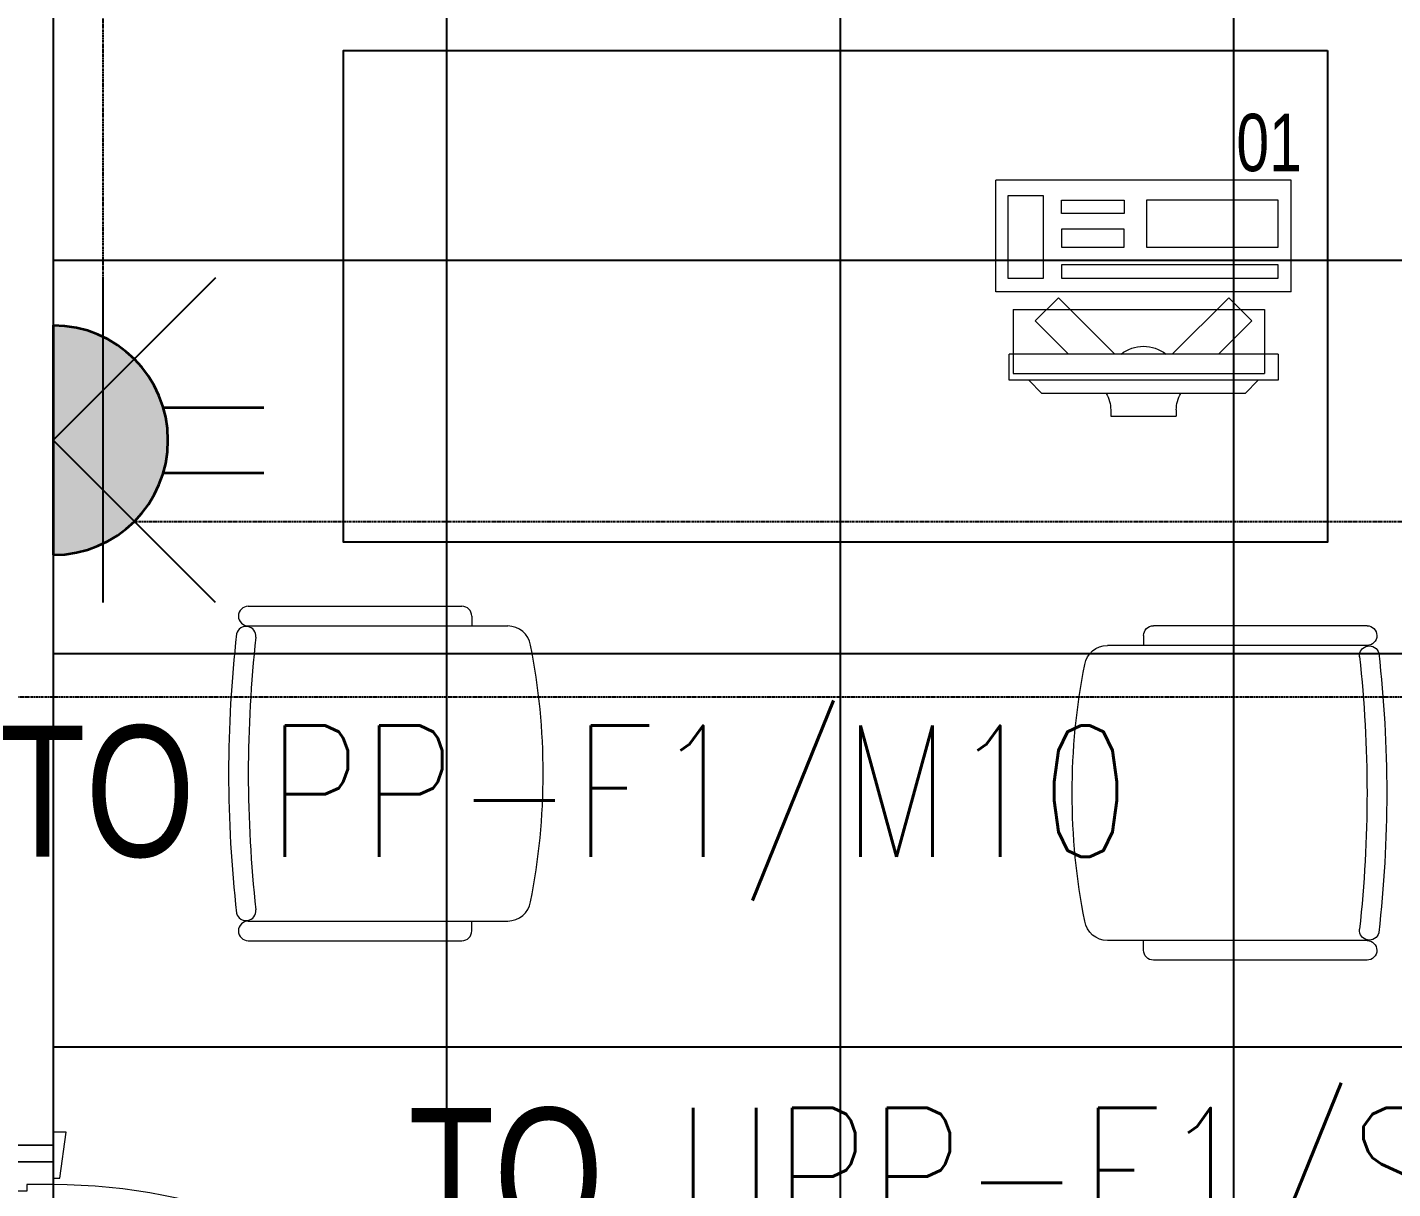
# Model space of a CAD drawing. Extents: x -178977 to 231842, y -29287 to 19916.
# Drawn here: x 15067 to 17148, y 6124 to 7895 of the extents above; entities that cross this region are included whole.
import ezdxf
from ezdxf import colors
from ezdxf.entities.mleader import LeaderData, LeaderLine
from ezdxf.enums import TextEntityAlignment as Align
from ezdxf.math import Vec2, Vec3

# ---------------------------------------------------------------- set-up
doc = ezdxf.new("R2010")
doc.units = 0
doc.header["$LTSCALE"] = 0.25
doc.linetypes.add('DASHDOT', pattern=[25.4, 12.7, -6.35, 0, -6.35])
doc.linetypes.add('HIDDEN', pattern=[9.525, 6.35, -3.175])
for name, color, linetype, lineweight in [('01-First Floor-FUR$0$72_EGR_EQP_TAG', 142, 'Continuous', 5), ('01-First Floor-FUR$0$LOADING', 253, 'Continuous', 5), ('01-First Floor-FUR$0$Walls', 251, 'Continuous', 5), ('01-First Floor-FUR$0$Wooden Joinery', 251, 'Continuous', 5), ('E-LITE-CIRC', 6, 'Continuous', 25), ('E-LITE-CLNG-CNDT', 6, 'DASHDOT', 35), ('E-LITE-EXIT-NUMB', 6, 'Continuous', 25), ('E-POWR-FLOR-CNDT', 6, 'HIDDEN', 25), ('E-POWR-WALL @ 100', 4, 'Continuous', 35)]:
    doc.layers.add(name, color=color, linetype=linetype, lineweight=lineweight)
doc.layers.add('01-First Floor-FUR$0$FALSE CEILING', color=251, linetype='Continuous')
doc.layers.add('01-First Floor-FUR$0$TME-NON MEDICAL FURNITURE', color=242, linetype='Continuous')
doc.styles.add('01-First Floor-FUR$0$X3G_ENTITY_257CFD', font='swisscl.ttf', dxfattribs={"height": 200})
doc.styles.add('DC_SIMPLEX', font='SIMPLEX.shx', dxfattribs={"width": 0.7})

# ---------------------------------------------------------------- blocks, each defined once
blk = doc.blocks.new('01-First Floor-FUR$0$A$C72370EFE')
at = {"layer": '01-First Floor-FUR$0$Wooden Joinery'}
for p, q in [((-0.01, -0.04), (-0.02, -0.04)), ((-0.01, -0.03), (-0.01, -0.07)), ((0, -0.03), (-0.01, -0.03)), ((0.04, -0.03), (0.05, -0.03)), ((0.05, -0.03), (0.05, -0.07)), ((0.05, -0.04), (0.06, -0.04)), ((-0.01, -0.06), (-0.02, -0.06)), ((0.05, -0.06), (0.06, -0.06)), ((-0.05, -0.07), (-0.05, -0.16)), ((-0.03, -0.07), (-0.03, -0.16)), ((0, -0.07), (-0.01, -0.07)), ((0.04, -0.07), (0.05, -0.07)), ((0.07, -0.07), (0.07, -0.16)), ((0.09, -0.07), (0.09, -0.16)), ((-0.01, -0.17), (-0.02, -0.17)), ((-0.01, -0.17), (-0.01, -0.19)), ((0.05, -0.17), (0.06, -0.17)), ((0.05, -0.17), (0.05, -0.19)), ((-0.01, -0.19), (-0.02, -0.19)), ((0.05, -0.19), (0.06, -0.19))]:
    blk.add_line(p, q, dxfattribs=at)
for centre, radius, start, end in [((-0.02, -0.07), 0.03, 90, 180), ((0.06, -0.07), 0.03, 0, 90), ((-0.02, -0.07), 0.01, 90, 180), ((0.06, -0.07), 0.01, 0, 90), ((-0.02, -0.16), 0.03, 180, 270), ((-0.02, -0.16), 0.01, 180, 270), ((0.06, -0.16), 0.01, 270, 0), ((0.06, -0.16), 0.03, 270, 0)]:
    blk.add_arc(centre, radius, start, end, dxfattribs=at)
blk = doc.blocks.new('01-First Floor-FUR$0$A$C5DAD61B4')
at = {"layer": '01-First Floor-FUR$0$Wooden Joinery'}
for points in [[(80, 959.1), (80, 969.1), (10, 979.1), (10, 959.1)], [(940, 959.1), (940, 969.1), (1010, 979.1), (1010, 959.1)], [(70, 859.1), (70, 849.1), (0, 839.1), (0, 859.1)], [(120, 859.1), (120, 0), (80, 0), (80, 859.1)], [(950, 859.1), (950, 849.1), (1020, 839.1), (1020, 859.1)]]:
    blk.add_lwpolyline(points, close=True, dxfattribs=at)
for points in [[(45, 859.1), (45, 959.1), (20, 959.1), (20, 859.1), (45, 859.1)], [(45, 859.1), (80, 859.1), (80, 899.1), (90, 899.1), (90, 959.1), (45, 959.1), (45, 859.1)], [(975, 859.1), (940, 859.1), (940, 899.1), (930, 899.1), (930, 959.1), (975, 959.1), (975, 859.1)], [(975, 859.1), (975, 959.1), (1000, 959.1), (1000, 859.1), (975, 859.1)]]:
    blk.add_lwpolyline(points, dxfattribs=at)
blk.add_arc((80, 859.1), 860, 272.666, 0, dxfattribs=at)
at = {"layer": '01-First Floor-FUR$0$Wooden Joinery', "xscale": 999.9999999998854, "yscale": 999.9999999998854, "zscale": 999.9999999998854, "rotation": 180}
blk.add_blockref('01-First Floor-FUR$0$A$C72370EFE', (120, 0), dxfattribs=at)
blk = doc.blocks.new('01-First Floor-FUR$0$GF21016-P')
at = {"layer": '01-First Floor-FUR$0$LOADING', "extrusion": (-1.24384e-09, -1.20261e-09, -1)}
for p, q in [((0.0128, 0.0179), (0.0128, 0.4136)), ((0.4628, 0.0179), (0.4628, 0.4136)), ((-0.0022, 0.3585), (0.0128, 0.3585)), ((0.4778, 0.3585), (0.4628, 0.3585)), ((-0.0172, 0.0179), (-0.0172, 0.3435)), ((0.4928, 0.0179), (0.4928, 0.3435)), ((0.4778, 0.0029), (0.4778, 0.0029))]:
    blk.add_line(p, q, dxfattribs=at)
for centre, radius, start, end in [((-0.2378, -0.5362), 1.0036, 78.7568, 101.2432), ((-0.0478, 0.4136), 0.035, 0, 80.6557), ((-0.4278, 0.4136), 0.035, 99.3443, 180), ((0.0022, 0.3435), 0.015, 0, 90), ((-0.4778, 0.3435), 0.015, 90, 180), ((-0.0284, 0.0145), 0.015, 284.3864, 95.5209), ((-0.2378, 1.8928), 1.8749, 263.6341, 276.3659), ((-0.4471, 0.0145), 0.015, 84.4791, 255.6136), ((0.0022, 0.0179), 0.015, 270, 0), ((0.0022, 0.0179), 0.015, 180, 270), ((-0.2378, 1.8734), 1.8855, 263.5119, 276.4881), ((-0.4778, 0.0179), 0.015, 270, 0), ((-0.4778, 0.0179), 0.015, 180, 270)]:
    blk.add_arc(centre, radius, start, end, dxfattribs=at)
blk = doc.blocks.new('01-First Floor-FUR$0$ITCWLS1-P')
at = {"layer": '01-First Floor-FUR$0$LOADING'}
for p, q in [((-0.17, 0.45), (-0.17, 0)), ((-0.17, 0.45), (0, 0.45)), ((0, 0.45), (0, 0)), ((-0.2651, 0.43, 0), (-0.3051, 0.43, 0)), ((-0.3051, 0.43, 0), (-0.3051, 0.02, 0)), ((-0.2651, 0.43, 0), (-0.2651, 0.02, 0)), ((-0.1496, 0.4305), (-0.1291, 0.4305)), ((-0.1291, 0.4305), (-0.1291, 0.4089)), ((-0.3251, 0.38, 0), (-0.3051, 0.4, 0)), ((-0.197, 0.4094), (-0.295, 0.4094)), ((-0.295, 0.0264), (-0.295, 0.4094)), ((-0.197, 0.0264), (-0.197, 0.4094)), ((-0.3251, 0.38, 0), (-0.3251, 0.07, 0)), ((-0.3503, 0.275), (-0.3596, 0.275)), ((-0.3596, 0.175), (-0.3596, 0.275)), ((-0.3503, 0.175), (-0.3596, 0.175)), ((-0.3251, 0.07, 0), (-0.3051, 0.05, 0)), ((-0.197, 0.0264), (-0.295, 0.0264)), ((-0.3051, 0.02, 0), (-0.2651, 0.02, 0)), ((-0.17, 0), (0, 0))]:
    blk.add_line(p, q, dxfattribs=at)
at = {"layer": '01-First Floor-FUR$0$LOADING', "extrusion": (2.48281e-10, 3.18408e-10, -1)}
for p, q in [((-0.2651, 0.3395), (-0.2144, 0.3902)), ((-0.1791, 0.3548), (-0.2144, 0.3902)), ((-0.2651, 0.2688), (-0.1791, 0.3548))]:
    blk.add_line(p, q, dxfattribs=at)
at = {"layer": '01-First Floor-FUR$0$LOADING', "extrusion": (2.48281e-10, -3.18408e-10, -1)}
for p, q in [((-0.2651, 0.1812), (-0.1791, 0.0952)), ((-0.2651, 0.1105), (-0.2144, 0.0598)), ((-0.1791, 0.0952), (-0.2144, 0.0598))]:
    blk.add_line(p, q, dxfattribs=at)
at = {"layer": '01-First Floor-FUR$0$LOADING'}
for points in [[(-0.1291, 0.4089), (-0.1291, 0.1), (-0.1496, 0.1), (-0.1496, 0.4305)], [(-0.1496, 0.1), (-0.1496, 0.1), (-0.1496, 0.1), (-0.1496, 0.1), (-0.1496, 0.1), (-0.1496, 0.1), (-0.1496, 0.1), (-0.1496, 0.1), (-0.1496, 0.1)], [(-0.1496, 0.1), (-0.1496, 0.1), (-0.1496, 0.1), (-0.1496, 0.1), (-0.1496, 0.1), (-0.1496, 0.1), (-0.1496, 0.1), (-0.1496, 0.1), (-0.1496, 0.1), (-0.1496, 0.1), (-0.1496, 0.1), (-0.1496, 0.1), (-0.1496, 0.1), (-0.1496, 0.1), (-0.1496, 0.1), (-0.1496, 0.1), (-0.1496, 0.1), (-0.1496, 0.1)], [(-0.1496, 0.1), (-0.1496, 0.1), (-0.1496, 0.1), (-0.1496, 0.1), (-0.1496, 0.1), (-0.1496, 0.1), (-0.1496, 0.1), (-0.1496, 0.1), (-0.1496, 0.1), (-0.1496, 0.1)], [(-0.1496, 0.1), (-0.1496, 0.1), (-0.1496, 0.1), (-0.1496, 0.1), (-0.1496, 0.1), (-0.1496, 0.1), (-0.1496, 0.1)], [(-0.1496, 0.1), (-0.1496, 0.1), (-0.1496, 0.1), (-0.1496, 0.1), (-0.1496, 0.1), (-0.1496, 0.1), (-0.1496, 0.1), (-0.1496, 0.1), (-0.1496, 0.1), (-0.1496, 0.1)], [(-0.1496, 0.1), (-0.1496, 0.1), (-0.1496, 0.1), (-0.1496, 0.1), (-0.1496, 0.1), (-0.1496, 0.1), (-0.1496, 0.1), (-0.1496, 0.1), (-0.1496, 0.1), (-0.1496, 0.1), (-0.1496, 0.1), (-0.1496, 0.1), (-0.1496, 0.1), (-0.1496, 0.1), (-0.1496, 0.1)], [(-0.1496, 0.1), (-0.1496, 0.1), (-0.1496, 0.1), (-0.1496, 0.1), (-0.1496, 0.1), (-0.1496, 0.1), (-0.1496, 0.1), (-0.1496, 0.1), (-0.1496, 0.1), (-0.1496, 0.1)], [(-0.1496, 0.1), (-0.1496, 0.1), (-0.1496, 0.1), (-0.1496, 0.1), (-0.1496, 0.1), (-0.1496, 0.1), (-0.1496, 0.1), (-0.1496, 0.1), (-0.1496, 0.1), (-0.1496, 0.1)], [(-0.1496, 0.1), (-0.1496, 0.1), (-0.1496, 0.1), (-0.1496, 0.1), (-0.1496, 0.1), (-0.1496, 0.1), (-0.1496, 0.1), (-0.1496, 0.1), (-0.1496, 0.1), (-0.1496, 0.1), (-0.1496, 0.1), (-0.1496, 0.1), (-0.1496, 0.1), (-0.1496, 0.1), (-0.1496, 0.1), (-0.1496, 0.1), (-0.1496, 0.1), (-0.1496, 0.1), (-0.1496, 0.1), (-0.1496, 0.1), (-0.1496, 0.1), (-0.1496, 0.1), (-0.1496, 0.1), (-0.1496, 0.1), (-0.1496, 0.1), (-0.1496, 0.1), (-0.1496, 0.1), (-0.1496, 0.1), (-0.1496, 0.1), (-0.1496, 0.1), (-0.1496, 0.1), (-0.1496, 0.1), (-0.1496, 0.1), (-0.1496, 0.1), (-0.1496, 0.1), (-0.1496, 0.1), (-0.1496, 0.1), (-0.1496, 0.1), (-0.1496, 0.1), (-0.1496, 0.1), (-0.1496, 0.1), (-0.1496, 0.1), (-0.1496, 0.1), (-0.1496, 0.1), (-0.1496, 0.1), (-0.1496, 0.1), (-0.1496, 0.1), (-0.1496, 0.1), (-0.1496, 0.1), (-0.1496, 0.1), (-0.1496, 0.1), (-0.1496, 0.1), (-0.1496, 0.1), (-0.1496, 0.1)], [(-0.1496, 0.1), (-0.1496, 0.1), (-0.1496, 0.1), (-0.1496, 0.1), (-0.1496, 0.1), (-0.1496, 0.1), (-0.1496, 0.1), (-0.1496, 0.1), (-0.1496, 0.1), (-0.1496, 0.1), (-0.1496, 0.1), (-0.1496, 0.1), (-0.1496, 0.1), (-0.1496, 0.1), (-0.1496, 0.1), (-0.1496, 0.1), (-0.1496, 0.1), (-0.1496, 0.1), (-0.1496, 0.1), (-0.1496, 0.1), (-0.1496, 0.1), (-0.1496, 0.1), (-0.1496, 0.1), (-0.1496, 0.1), (-0.1496, 0.1), (-0.1496, 0.1), (-0.1496, 0.1), (-0.1496, 0.1), (-0.1496, 0.1), (-0.1496, 0.1), (-0.1496, 0.1), (-0.1496, 0.1), (-0.1496, 0.1), (-0.1496, 0.1), (-0.1496, 0.1), (-0.1496, 0.1), (-0.1496, 0.1), (-0.1496, 0.1), (-0.1496, 0.1), (-0.1496, 0.1), (-0.1496, 0.1), (-0.1496, 0.1), (-0.1496, 0.1), (-0.1496, 0.1), (-0.1496, 0.1), (-0.1496, 0.1), (-0.1496, 0.1), (-0.1496, 0.1), (-0.1496, 0.1), (-0.1496, 0.1), (-0.1496, 0.1), (-0.1496, 0.1), (-0.1496, 0.1), (-0.1496, 0.1), (-0.1496, 0.1), (-0.1496, 0.1), (-0.1496, 0.1), (-0.1496, 0.1), (-0.1496, 0.1), (-0.1496, 0.1), (-0.1496, 0.1), (-0.1496, 0.1), (-0.1496, 0.1), (-0.1496, 0.1), (-0.1496, 0.1), (-0.1496, 0.1), (-0.1496, 0.1), (-0.1496, 0.1), (-0.1496, 0.1), (-0.1496, 0.1), (-0.1496, 0.1), (-0.1496, 0.1), (-0.1496, 0.1), (-0.1496, 0.1), (-0.1496, 0.1), (-0.1496, 0.1), (-0.1496, 0.1), (-0.1496, 0.1), (-0.1496, 0.1), (-0.1496, 0.1), (-0.1496, 0.1), (-0.1496, 0.1), (-0.1496, 0.1), (-0.1496, 0.1), (-0.1496, 0.1), (-0.1496, 0.1), (-0.1496, 0.1), (-0.1496, 0.1), (-0.1496, 0.1)], [(-0.1496, 0.1), (-0.1496, 0.1), (-0.1496, 0.1), (-0.1496, 0.1), (-0.1496, 0.1), (-0.1496, 0.1), (-0.1496, 0.1), (-0.1496, 0.1), (-0.1496, 0.1), (-0.1496, 0.1), (-0.1496, 0.1), (-0.1496, 0.1)], [(-0.1496, 0.1), (-0.1496, 0.1), (-0.1496, 0.1), (-0.1496, 0.1), (-0.1496, 0.1), (-0.1496, 0.1), (-0.1496, 0.1)], [(-0.1496, 0.1), (-0.1496, 0.1), (-0.1496, 0.1), (-0.1496, 0.1), (-0.1496, 0.1), (-0.1496, 0.1), (-0.1496, 0.1), (-0.1496, 0.1), (-0.1496, 0.1), (-0.1496, 0.1), (-0.1496, 0.1), (-0.1496, 0.1), (-0.1496, 0.1), (-0.1496, 0.1), (-0.1496, 0.1), (-0.1496, 0.1), (-0.1496, 0.1)], [(-0.1496, 0.1), (-0.1496, 0.1), (-0.1496, 0.1), (-0.1496, 0.1), (-0.1496, 0.1), (-0.1496, 0.1), (-0.1496, 0.1), (-0.1496, 0.1), (-0.1496, 0.1), (-0.1496, 0.1), (-0.1496, 0.1), (-0.1496, 0.1), (-0.1496, 0.1), (-0.1496, 0.1), (-0.1496, 0.1), (-0.1496, 0.1), (-0.1496, 0.1), (-0.1496, 0.1), (-0.1496, 0.1), (-0.1496, 0.1), (-0.1496, 0.1), (-0.1496, 0.1), (-0.1496, 0.1), (-0.1496, 0.1), (-0.1496, 0.1), (-0.1496, 0.1), (-0.1496, 0.1), (-0.1496, 0.1), (-0.1496, 0.1), (-0.1496, 0.1), (-0.1496, 0.1), (-0.1496, 0.1), (-0.1496, 0.1), (-0.1496, 0.1), (-0.1496, 0.1), (-0.1496, 0.1), (-0.1496, 0.1), (-0.1496, 0.1), (-0.1496, 0.1), (-0.1496, 0.1), (-0.1496, 0.1), (-0.1496, 0.1), (-0.1496, 0.1), (-0.1496, 0.1), (-0.1496, 0.1), (-0.1496, 0.1), (-0.1496, 0.1), (-0.1496, 0.1), (-0.1496, 0.1), (-0.1496, 0.1), (-0.1496, 0.1), (-0.1496, 0.1), (-0.1496, 0.1), (-0.1496, 0.1), (-0.1496, 0.1), (-0.1496, 0.1), (-0.1496, 0.1), (-0.1496, 0.1), (-0.1496, 0.1), (-0.1496, 0.1), (-0.1496, 0.1), (-0.1496, 0.1), (-0.1496, 0.1), (-0.1496, 0.1), (-0.1496, 0.1), (-0.1496, 0.1), (-0.1496, 0.1), (-0.1496, 0.1), (-0.1496, 0.1), (-0.1496, 0.1), (-0.1496, 0.1), (-0.1496, 0.1), (-0.1496, 0.1), (-0.1496, 0.1), (-0.1496, 0.1), (-0.1496, 0.1), (-0.1496, 0.1), (-0.1496, 0.1), (-0.1496, 0.1), (-0.1496, 0.1), (-0.1496, 0.1), (-0.1496, 0.1), (-0.1496, 0.1), (-0.1496, 0.1), (-0.1496, 0.1), (-0.1496, 0.1), (-0.1496, 0.1), (-0.1496, 0.1), (-0.1496, 0.1), (-0.1496, 0.1), (-0.1496, 0.1), (-0.1496, 0.1), (-0.1496, 0.1), (-0.1496, 0.1), (-0.1496, 0.1), (-0.1496, 0.1), (-0.1496, 0.1), (-0.1496, 0.1), (-0.1496, 0.1), (-0.1496, 0.1), (-0.1496, 0.1), (-0.1496, 0.1), (-0.1496, 0.1), (-0.1496, 0.1), (-0.1496, 0.1), (-0.1496, 0.1), (-0.1496, 0.1), (-0.1496, 0.1), (-0.1496, 0.1), (-0.1496, 0.1), (-0.1496, 0.1)], [(-0.1496, 0.1), (-0.1496, 0.1), (-0.1496, 0.1), (-0.1496, 0.1), (-0.1496, 0.1), (-0.1496, 0.1), (-0.1496, 0.1), (-0.1496, 0.1)]]:
    blk.add_lwpolyline(points, dxfattribs=at)
for points in [[(-0.1019, 0.4305), (-0.0304, 0.4305), (-0.0304, 0.2294), (-0.1019, 0.2294)], [(-0.1019, 0.1954), (-0.0747, 0.1954), (-0.0747, 0.1), (-0.1019, 0.1)], [(-0.0304, 0.1954), (-0.0508, 0.1954), (-0.0508, 0.1), (-0.0304, 0.1)], [(-0.1496, 0.1), (-0.1496, 0.1), (-0.1496, 0.1), (-0.1496, 0.1), (-0.1496, 0.1), (-0.1496, 0.1), (-0.1496, 0.1), (-0.1496, 0.1), (-0.1496, 0.1), (-0.1496, 0.1), (-0.1496, 0.1), (-0.1496, 0.1), (-0.1496, 0.1), (-0.1496, 0.1), (-0.1496, 0.1), (-0.1496, 0.1), (-0.1496, 0.1), (-0.1496, 0.1), (-0.1496, 0.1), (-0.1496, 0.1), (-0.1496, 0.1), (-0.1496, 0.1), (-0.1496, 0.1), (-0.1496, 0.1), (-0.1496, 0.1), (-0.1496, 0.1), (-0.1496, 0.1), (-0.1496, 0.1), (-0.1496, 0.1), (-0.1496, 0.1), (-0.1496, 0.1), (-0.1496, 0.1), (-0.1496, 0.1), (-0.1496, 0.1), (-0.1496, 0.1), (-0.1496, 0.1), (-0.1496, 0.1), (-0.1496, 0.1), (-0.1496, 0.1), (-0.1496, 0.1), (-0.1496, 0.1), (-0.1496, 0.1), (-0.1496, 0.1), (-0.1496, 0.1), (-0.1496, 0.1), (-0.1496, 0.1), (-0.1496, 0.1), (-0.1496, 0.1), (-0.1496, 0.1), (-0.1496, 0.1), (-0.1496, 0.1), (-0.1496, 0.1), (-0.1496, 0.1), (-0.1496, 0.1), (-0.1496, 0.1), (-0.1496, 0.1), (-0.1496, 0.1), (-0.1496, 0.1), (-0.1496, 0.1), (-0.1496, 0.1), (-0.1496, 0.1), (-0.1496, 0.1), (-0.1496, 0.1), (-0.1496, 0.1), (-0.1496, 0.1), (-0.1496, 0.1), (-0.1496, 0.1), (-0.1496, 0.1), (-0.1496, 0.1), (-0.1496, 0.1), (-0.1496, 0.1), (-0.1496, 0.1), (-0.1496, 0.1), (-0.1496, 0.1), (-0.1496, 0.1), (-0.1496, 0.1), (-0.1496, 0.1), (-0.1496, 0.1), (-0.1496, 0.1), (-0.1496, 0.1), (-0.1496, 0.1), (-0.1496, 0.1), (-0.1496, 0.1), (-0.1496, 0.1), (-0.1496, 0.1), (-0.1496, 0.1), (-0.1496, 0.1), (-0.1496, 0.1), (-0.1496, 0.1), (-0.1496, 0.1), (-0.1496, 0.1), (-0.1496, 0.1), (-0.1496, 0.1), (-0.1496, 0.1), (-0.1496, 0.1), (-0.1496, 0.1), (-0.1496, 0.1), (-0.1496, 0.1), (-0.1496, 0.1), (-0.1496, 0.1), (-0.1496, 0.1), (-0.1496, 0.1), (-0.1496, 0.1), (-0.1496, 0.1), (-0.1496, 0.1), (-0.1496, 0.1), (-0.1496, 0.1), (-0.1496, 0.1), (-0.1496, 0.1), (-0.1496, 0.1), (-0.1496, 0.1), (-0.1496, 0.1), (-0.1496, 0.1), (-0.1496, 0.1), (-0.1496, 0.1), (-0.1496, 0.1), (-0.1496, 0.1), (-0.1496, 0.1), (-0.1496, 0.1), (-0.1496, 0.1), (-0.1496, 0.1), (-0.1496, 0.1), (-0.1496, 0.1), (-0.1496, 0.1), (-0.1496, 0.1), (-0.1496, 0.1), (-0.1496, 0.1), (-0.1496, 0.1), (-0.1496, 0.1), (-0.1496, 0.1), (-0.1496, 0.1), (-0.1496, 0.1), (-0.1496, 0.1), (-0.1496, 0.1), (-0.1496, 0.1), (-0.1496, 0.1), (-0.1496, 0.1), (-0.1496, 0.1), (-0.1496, 0.1), (-0.1496, 0.1), (-0.1496, 0.1), (-0.1496, 0.1), (-0.1496, 0.1), (-0.1496, 0.1), (-0.1496, 0.1), (-0.1496, 0.1), (-0.1496, 0.1), (-0.1496, 0.1), (-0.1496, 0.1), (-0.1496, 0.1), (-0.1496, 0.1), (-0.1496, 0.1), (-0.1496, 0.1), (-0.1496, 0.1), (-0.1496, 0.1), (-0.1496, 0.1), (-0.1496, 0.1), (-0.1496, 0.1), (-0.1496, 0.1), (-0.1496, 0.1), (-0.1496, 0.1), (-0.1496, 0.1), (-0.1496, 0.1), (-0.1496, 0.1), (-0.1496, 0.1), (-0.1496, 0.1), (-0.1496, 0.1), (-0.1496, 0.1), (-0.1496, 0.1), (-0.1496, 0.1), (-0.1496, 0.1), (-0.1496, 0.1), (-0.1496, 0.1), (-0.1496, 0.1), (-0.1496, 0.1), (-0.1496, 0.1), (-0.1496, 0.1), (-0.1496, 0.1), (-0.1496, 0.1), (-0.1496, 0.1), (-0.1496, 0.1), (-0.1496, 0.1), (-0.1496, 0.1), (-0.1496, 0.1), (-0.1496, 0.1), (-0.1496, 0.1), (-0.1496, 0.1), (-0.1496, 0.1), (-0.1496, 0.1), (-0.1496, 0.1), (-0.1496, 0.1), (-0.1496, 0.1), (-0.1496, 0.1), (-0.1496, 0.1), (-0.1496, 0.1), (-0.1496, 0.1), (-0.1496, 0.1), (-0.1496, 0.1), (-0.1496, 0.1), (-0.1496, 0.1), (-0.1496, 0.1), (-0.1496, 0.1), (-0.1496, 0.1), (-0.1496, 0.1), (-0.1496, 0.1), (-0.1496, 0.1), (-0.1496, 0.1), (-0.1496, 0.1), (-0.1496, 0.1), (-0.1496, 0.1), (-0.1496, 0.1), (-0.1496, 0.1), (-0.1496, 0.1), (-0.1496, 0.1), (-0.1496, 0.1), (-0.1496, 0.1), (-0.1496, 0.1), (-0.1496, 0.1), (-0.1496, 0.1), (-0.1496, 0.1), (-0.1496, 0.1), (-0.1496, 0.1), (-0.1496, 0.1), (-0.1496, 0.1), (-0.1496, 0.1), (-0.1496, 0.1), (-0.1496, 0.1), (-0.1496, 0.1), (-0.1496, 0.1), (-0.1496, 0.1), (-0.1496, 0.1), (-0.1496, 0.1), (-0.1496, 0.1), (-0.1496, 0.1), (-0.1496, 0.1), (-0.1496, 0.1), (-0.1496, 0.1), (-0.1496, 0.1), (-0.1496, 0.1), (-0.1496, 0.1), (-0.1496, 0.1), (-0.1496, 0.1), (-0.1496, 0.1), (-0.1496, 0.1), (-0.1496, 0.1), (-0.1496, 0.1), (-0.1496, 0.1), (-0.1496, 0.1), (-0.1496, 0.1), (-0.1496, 0.1), (-0.1496, 0.1), (-0.1496, 0.1), (-0.1496, 0.1), (-0.1496, 0.1), (-0.1496, 0.1), (-0.1496, 0.1), (-0.1496, 0.1), (-0.1496, 0.1), (-0.1496, 0.1), (-0.1496, 0.1), (-0.1496, 0.1), (-0.1496, 0.1), (-0.1496, 0.1), (-0.1496, 0.1), (-0.1496, 0.1), (-0.1496, 0.1), (-0.1496, 0.1), (-0.1496, 0.1), (-0.1496, 0.1), (-0.1496, 0.1), (-0.1496, 0.1), (-0.1496, 0.1), (-0.1496, 0.1), (-0.1496, 0.1), (-0.1496, 0.1), (-0.1496, 0.1), (-0.1496, 0.1)], [(-0.1496, 0.1), (-0.1496, 0.1), (-0.1496, 0.1), (-0.1496, 0.1), (-0.1496, 0.1), (-0.1496, 0.1), (-0.1496, 0.1), (-0.1496, 0.1), (-0.1496, 0.1), (-0.1496, 0.1), (-0.1496, 0.1), (-0.1496, 0.1), (-0.1496, 0.1), (-0.1496, 0.1), (-0.1496, 0.1), (-0.1496, 0.1), (-0.1496, 0.1), (-0.1496, 0.1), (-0.1496, 0.1), (-0.1496, 0.1), (-0.1496, 0.1), (-0.1496, 0.1), (-0.1496, 0.1), (-0.1496, 0.1), (-0.1496, 0.1), (-0.1496, 0.1), (-0.1496, 0.1), (-0.1496, 0.1), (-0.1496, 0.1), (-0.1496, 0.1), (-0.1496, 0.1), (-0.1496, 0.1), (-0.1496, 0.1), (-0.1496, 0.1), (-0.1496, 0.1), (-0.1496, 0.1), (-0.1496, 0.1), (-0.1496, 0.1), (-0.1496, 0.1), (-0.1496, 0.1), (-0.1496, 0.1), (-0.1496, 0.1), (-0.1496, 0.1), (-0.1496, 0.1), (-0.1496, 0.1), (-0.1496, 0.1), (-0.1496, 0.1), (-0.1496, 0.1), (-0.1496, 0.1), (-0.1496, 0.1), (-0.1496, 0.1), (-0.1496, 0.1), (-0.1496, 0.1), (-0.1496, 0.1), (-0.1496, 0.1), (-0.1496, 0.1), (-0.1496, 0.1), (-0.1496, 0.1), (-0.1496, 0.1), (-0.1496, 0.1), (-0.1496, 0.1), (-0.1496, 0.1), (-0.1496, 0.1), (-0.1496, 0.1), (-0.1496, 0.1), (-0.1496, 0.1), (-0.1496, 0.1), (-0.1496, 0.1), (-0.1496, 0.1), (-0.1496, 0.1), (-0.1496, 0.1), (-0.1496, 0.1), (-0.1496, 0.1), (-0.1496, 0.1), (-0.1496, 0.1), (-0.1496, 0.1), (-0.1496, 0.1), (-0.1496, 0.1), (-0.1496, 0.1), (-0.1496, 0.1), (-0.1496, 0.1), (-0.1496, 0.1), (-0.1496, 0.1), (-0.1496, 0.1), (-0.1496, 0.1), (-0.1496, 0.1), (-0.1496, 0.1), (-0.1496, 0.1), (-0.1496, 0.1), (-0.1496, 0.1), (-0.1496, 0.1), (-0.1496, 0.1), (-0.1496, 0.1), (-0.1496, 0.1), (-0.1496, 0.1), (-0.1496, 0.1), (-0.1496, 0.1), (-0.1496, 0.1), (-0.1496, 0.1), (-0.1496, 0.1), (-0.1496, 0.1), (-0.1496, 0.1), (-0.1496, 0.1), (-0.1496, 0.1), (-0.1496, 0.1), (-0.1496, 0.1), (-0.1496, 0.1), (-0.1496, 0.1), (-0.1496, 0.1), (-0.1496, 0.1), (-0.1496, 0.1), (-0.1496, 0.1), (-0.1496, 0.1), (-0.1496, 0.1), (-0.1496, 0.1), (-0.1496, 0.1), (-0.1496, 0.1), (-0.1496, 0.1), (-0.1496, 0.1), (-0.1496, 0.1), (-0.1496, 0.1), (-0.1496, 0.1), (-0.1496, 0.1), (-0.1496, 0.1), (-0.1496, 0.1), (-0.1496, 0.1), (-0.1496, 0.1), (-0.1496, 0.1), (-0.1496, 0.1), (-0.1496, 0.1), (-0.1496, 0.1), (-0.1496, 0.1), (-0.1496, 0.1), (-0.1496, 0.1), (-0.1496, 0.1), (-0.1496, 0.1), (-0.1496, 0.1), (-0.1496, 0.1), (-0.1496, 0.1), (-0.1496, 0.1), (-0.1496, 0.1), (-0.1496, 0.1), (-0.1496, 0.1), (-0.1496, 0.1), (-0.1496, 0.1), (-0.1496, 0.1), (-0.1496, 0.1), (-0.1496, 0.1), (-0.1496, 0.1), (-0.1496, 0.1), (-0.1496, 0.1), (-0.1496, 0.1), (-0.1496, 0.1), (-0.1496, 0.1), (-0.1496, 0.1), (-0.1496, 0.1), (-0.1496, 0.1), (-0.1496, 0.1), (-0.1496, 0.1), (-0.1496, 0.1), (-0.1496, 0.1), (-0.1496, 0.1), (-0.1496, 0.1), (-0.1496, 0.1), (-0.1496, 0.1), (-0.1496, 0.1), (-0.1496, 0.1), (-0.1496, 0.1), (-0.1496, 0.1), (-0.1496, 0.1), (-0.1496, 0.1), (-0.1496, 0.1), (-0.1496, 0.1), (-0.1496, 0.1), (-0.1496, 0.1), (-0.1496, 0.1), (-0.1496, 0.1), (-0.1496, 0.1), (-0.1496, 0.1), (-0.1496, 0.1), (-0.1496, 0.1), (-0.1496, 0.1), (-0.1496, 0.1), (-0.1496, 0.1), (-0.1496, 0.1), (-0.1496, 0.1), (-0.1496, 0.1), (-0.1496, 0.1), (-0.1496, 0.1), (-0.1496, 0.1), (-0.1496, 0.1), (-0.1496, 0.1), (-0.1496, 0.1), (-0.1496, 0.1), (-0.1496, 0.1), (-0.1496, 0.1), (-0.1496, 0.1), (-0.1496, 0.1), (-0.1496, 0.1), (-0.1496, 0.1), (-0.1496, 0.1), (-0.1496, 0.1), (-0.1496, 0.1), (-0.1496, 0.1), (-0.1496, 0.1), (-0.1496, 0.1), (-0.1496, 0.1), (-0.1496, 0.1), (-0.1496, 0.1), (-0.1496, 0.1), (-0.1496, 0.1), (-0.1496, 0.1), (-0.1496, 0.1), (-0.1496, 0.1)], [(-0.1496, 0.1), (-0.1496, 0.1), (-0.1496, 0.1), (-0.1496, 0.1), (-0.1496, 0.1), (-0.1496, 0.1), (-0.1496, 0.1), (-0.1496, 0.1), (-0.1496, 0.1), (-0.1496, 0.1), (-0.1496, 0.1), (-0.1496, 0.1), (-0.1496, 0.1), (-0.1496, 0.1), (-0.1496, 0.1), (-0.1496, 0.1), (-0.1496, 0.1), (-0.1496, 0.1), (-0.1496, 0.1), (-0.1496, 0.1), (-0.1496, 0.1), (-0.1496, 0.1), (-0.1496, 0.1), (-0.1496, 0.1), (-0.1496, 0.1), (-0.1496, 0.1), (-0.1496, 0.1), (-0.1496, 0.1), (-0.1496, 0.1), (-0.1496, 0.1), (-0.1496, 0.1), (-0.1496, 0.1), (-0.1496, 0.1), (-0.1496, 0.1), (-0.1496, 0.1), (-0.1496, 0.1), (-0.1496, 0.1), (-0.1496, 0.1), (-0.1496, 0.1), (-0.1496, 0.1), (-0.1496, 0.1), (-0.1496, 0.1), (-0.1496, 0.1), (-0.1496, 0.1), (-0.1496, 0.1), (-0.1496, 0.1), (-0.1496, 0.1), (-0.1496, 0.1), (-0.1496, 0.1), (-0.1496, 0.1), (-0.1496, 0.1), (-0.1496, 0.1), (-0.1496, 0.1), (-0.1496, 0.1), (-0.1496, 0.1), (-0.1496, 0.1), (-0.1496, 0.1), (-0.1496, 0.1), (-0.1496, 0.1), (-0.1496, 0.1), (-0.1496, 0.1), (-0.1496, 0.1), (-0.1496, 0.1), (-0.1496, 0.1), (-0.1496, 0.1), (-0.1496, 0.1), (-0.1496, 0.1), (-0.1496, 0.1), (-0.1496, 0.1), (-0.1496, 0.1), (-0.1496, 0.1), (-0.1496, 0.1), (-0.1496, 0.1), (-0.1496, 0.1), (-0.1496, 0.1), (-0.1496, 0.1), (-0.1496, 0.1), (-0.1496, 0.1), (-0.1496, 0.1), (-0.1496, 0.1), (-0.1496, 0.1), (-0.1496, 0.1), (-0.1496, 0.1), (-0.1496, 0.1), (-0.1496, 0.1), (-0.1496, 0.1), (-0.1496, 0.1), (-0.1496, 0.1), (-0.1496, 0.1), (-0.1496, 0.1), (-0.1496, 0.1), (-0.1496, 0.1), (-0.1496, 0.1), (-0.1496, 0.1), (-0.1496, 0.1), (-0.1496, 0.1), (-0.1496, 0.1), (-0.1496, 0.1), (-0.1496, 0.1), (-0.1496, 0.1), (-0.1496, 0.1), (-0.1496, 0.1), (-0.1496, 0.1), (-0.1496, 0.1), (-0.1496, 0.1), (-0.1496, 0.1), (-0.1496, 0.1), (-0.1496, 0.1), (-0.1496, 0.1), (-0.1496, 0.1), (-0.1496, 0.1), (-0.1496, 0.1), (-0.1496, 0.1), (-0.1496, 0.1), (-0.1496, 0.1), (-0.1496, 0.1), (-0.1496, 0.1), (-0.1496, 0.1), (-0.1496, 0.1), (-0.1496, 0.1), (-0.1496, 0.1), (-0.1496, 0.1), (-0.1496, 0.1), (-0.1496, 0.1), (-0.1496, 0.1), (-0.1496, 0.1), (-0.1496, 0.1), (-0.1496, 0.1), (-0.1496, 0.1), (-0.1496, 0.1), (-0.1496, 0.1), (-0.1496, 0.1), (-0.1496, 0.1), (-0.1496, 0.1), (-0.1496, 0.1), (-0.1496, 0.1), (-0.1496, 0.1), (-0.1496, 0.1), (-0.1496, 0.1), (-0.1496, 0.1), (-0.1496, 0.1), (-0.1496, 0.1), (-0.1496, 0.1), (-0.1496, 0.1), (-0.1496, 0.1), (-0.1496, 0.1), (-0.1496, 0.1), (-0.1496, 0.1), (-0.1496, 0.1), (-0.1496, 0.1), (-0.1496, 0.1), (-0.1496, 0.1), (-0.1496, 0.1), (-0.1496, 0.1), (-0.1496, 0.1), (-0.1496, 0.1), (-0.1496, 0.1), (-0.1496, 0.1), (-0.1496, 0.1), (-0.1496, 0.1), (-0.1496, 0.1), (-0.1496, 0.1), (-0.1496, 0.1), (-0.1496, 0.1), (-0.1496, 0.1), (-0.1496, 0.1), (-0.1496, 0.1), (-0.1496, 0.1), (-0.1496, 0.1), (-0.1496, 0.1), (-0.1496, 0.1), (-0.1496, 0.1), (-0.1496, 0.1), (-0.1496, 0.1), (-0.1496, 0.1), (-0.1496, 0.1), (-0.1496, 0.1), (-0.1496, 0.1), (-0.1496, 0.1), (-0.1496, 0.1), (-0.1496, 0.1), (-0.1496, 0.1), (-0.1496, 0.1), (-0.1496, 0.1), (-0.1496, 0.1), (-0.1496, 0.1), (-0.1496, 0.1), (-0.1496, 0.1), (-0.1496, 0.1), (-0.1496, 0.1), (-0.1496, 0.1), (-0.1496, 0.1), (-0.1496, 0.1), (-0.1496, 0.1), (-0.1496, 0.1), (-0.1496, 0.1), (-0.1496, 0.1), (-0.1496, 0.1), (-0.1496, 0.1), (-0.1496, 0.1), (-0.1496, 0.1), (-0.1496, 0.1), (-0.1496, 0.1), (-0.1496, 0.1), (-0.1496, 0.1), (-0.1496, 0.1), (-0.1496, 0.1), (-0.1496, 0.1), (-0.1496, 0.1), (-0.1496, 0.1), (-0.1496, 0.1), (-0.1496, 0.1), (-0.1496, 0.1), (-0.1496, 0.1), (-0.1496, 0.1), (-0.1496, 0.1), (-0.1496, 0.1), (-0.1496, 0.1), (-0.1496, 0.1)], [(-0.1496, 0.0727), (-0.0236, 0.0727), (-0.0236, 0.0182), (-0.1496, 0.0182)]]:
    blk.add_lwpolyline(points, close=True, dxfattribs=at)
for centre, radius, start, end in [((-0.3503, 0.325), 0.05, 270, 300.3093), ((-0.3089, 0.225), 0.0556, 321.9431, 38.0569), ((-0.3503, 0.125), 0.05, 59.6907, 90)]:
    blk.add_arc(centre, radius, start, end, dxfattribs=at)
blk = doc.blocks.new('01-First Floor-FUR')
at = {"layer": '01-First Floor-FUR$0$FALSE CEILING', "linetype": 'Continuous'}
for p, q in [((15706, 4540), (15706, 8610)), ((16306, 4540), (16306, 8610)), ((16906, 4540), (16906, 8610)), ((15106, 7540), (19115.6, 7540)), ((15106, 6940), (19115.6, 6940)), ((15106, 6340), (19115.6, 6340))]:
    blk.add_line(p, q, dxfattribs=at)
at = {"layer": '01-First Floor-FUR$0$FALSE CEILING'}
blk.add_lwpolyline([(15106, 4540), (19115.6, 4540), (19115.6, 8610), (15106, 8610)], close=True, dxfattribs=at)
at = {"layer": '01-First Floor-FUR$0$FALSE CEILING', "elevation": -0.1}
blk.add_lwpolyline([(17048.5, 7860), (17048.5, 7110), (15548.5, 7110), (15548.5, 7860)], close=True, dxfattribs=at)
at = {"layer": '01-First Floor-FUR$0$LOADING', "elevation": -0.1}
blk.add_lwpolyline([(17048.5, 7860), (17048.5, 7110), (15548.5, 7110), (15548.5, 7860)], close=True, dxfattribs=at)
at = {"layer": '01-First Floor-FUR$0$Walls'}
for q in [(15106, 8610), (15006, 6190)]:
    blk.add_line((15106, 6190), q, dxfattribs=at)
at = {"layer": '01-First Floor-FUR$0$LOADING', "extrusion": (1.93992e-16, 8.01373e-06, 1), "xscale": -1000.000000000009, "yscale": 1000.000000000009, "zscale": 1000.000000000009, "rotation": 270}
blk.add_blockref('01-First Floor-FUR$0$ITCWLS1-P', (16543.1, 7661.9, 0), dxfattribs=at)
at = {"layer": '01-First Floor-FUR$0$TME-NON MEDICAL FURNITURE', "color": 1, "extrusion": (-1.86519e-05, 4.75185e-05, 1), "xscale": -1000.000000000002, "yscale": 1000.000000000002, "zscale": -1000.000000000002, "rotation": 270.0000250975433}
blk.add_blockref('01-First Floor-FUR$0$GF21016-P', (15385.5, 6519.3, -0.1), dxfattribs=at)
at = {"layer": '01-First Floor-FUR$0$TME-NON MEDICAL FURNITURE', "color": 1, "extrusion": (-2.24019e-05, 2.67576e-11, 1), "xscale": 1000.000000000005, "yscale": 1000.000000000005, "zscale": -1000.000000000002, "rotation": 89.99997488764727}
blk.add_blockref('01-First Floor-FUR$0$GF21016-P', (17126.7, 6489.6, -0.5), dxfattribs=at)
at = {"layer": '01-First Floor-FUR$0$Wooden Joinery', "rotation": 90.00000000000001}
blk.add_blockref('01-First Floor-FUR$0$A$C5DAD61B4', (15965.1, 5190), dxfattribs=at)
at = {"layer": '01-First Floor-FUR$0$72_EGR_EQP_TAG', "insert": (16959.5, 7763.2, -0.1), "char_height": 87.47, "attachment_point": 2, "style": '01-First Floor-FUR$0$X3G_ENTITY_257CFD'}
blk.add_mtext('01', dxfattribs=at)
blk = doc.blocks.new('*U196')
h = blk.add_hatch(color=253)
edge = h.paths.add_edge_path()
edge.add_line((-1.75, 0), (1.75, 0))
edge.add_arc((0, 0), 1.75, 180, 360, ccw=False)
for p, q in [((-0.5, -1.677), (-0.5, -3.211)), ((0.5, -1.677), (0.5, -3.211))]:
    blk.add_line(p, q)
blk.add_lwpolyline([(-1.75, 0, 1), (1.75, 0)], format="xyb", close=True)
at = {"layer": 'Defpoints'}
for p, q in [((-2.475, -2.475), (0, 0)), ((2.475, -2.475), (0, 0)), ((2.475, -0.758), (-2.475, -0.758))]:
    blk.add_line(p, q, dxfattribs=at)
at = {"layer": 'E-LITE-EXIT-NUMB', "style": 'DC_SIMPLEX', "width": 0.7, "flags": 8}
blk.add_attdef('TYPE', text='', height=2, rotation=360, dxfattribs=at).set_placement((-2.682, 5.238), align=Align.RIGHT)
blk.add_attdef('CIRCUIT', (2.682, 5.238), '', height=2, rotation=360, dxfattribs=at)
blk = doc.blocks.new('ARR0W')
at = {"color": 45}
blk.add_ellipse((0, 0), major_axis=(0.4, 0), ratio=0.4, dxfattribs=at)
at = {"color": 45, "ltscale": 0.5}
blk.add_solid([(-1.4, 0.167), (-0.4, 0), (-1.4, -0.167)], dxfattribs=at)

msp = doc.modelspace()

# ---------------------------------------------------------------- linework, layer by layer
at = {"layer": 'E-POWR-FLOR-CNDT', "elevation": 0}
msp.add_lwpolyline([(12293.2, 8486.3), (12416.9, 8362.5), (15081.8, 8362.5, -0.414214), (15181.8, 8262.5), (15181.8, 7341.2)], format="xyb", dxfattribs=at)
at = {"layer": 'E-POWR-FLOR-CNDT'}
for points in [[(15229.7, 7141.6), (18768.1, 7141.6, 0.414214), (18868.1, 7241.6), (18868.1, 7395, -0.198912), (18897.4, 7465.7), (18991.8, 7560.1)], [(7905.8, 5369.7), (7905.8, 6798.9, -0.414214), (7980.8, 6873.9), (19068.6, 6873.9, 0.31548), (19139.1, 6923.3), (19215.3, 7133)]]:
    msp.add_lwpolyline(points, format="xyb", dxfattribs=at)

# ---------------------------------------------------------------- block references
at = {"layer": 'E-LITE-CLNG-CNDT'}
msp.add_blockref('01-First Floor-FUR', (0, 0), dxfattribs=at)
at = {"layer": 'E-POWR-WALL @ 100', "xscale": 100, "yscale": 100, "zscale": 100, "rotation": 90.00000000000001}
msp.add_blockref('*U196', (15106, 7265.4), dxfattribs=at)

# ---------------------------------------------------------------- leaders
at = {"layer": 'E-LITE-CIRC'}
ml = msp.add_multileader_mtext('Standard', dxfattribs=at)
ml.set_content('{\\Fdc_el_romans|c0;\\W0.8;TO\\Fromans|c0; \\Fsimplex|c0;PP-F1/M10}', color=256, style='DC_SIMPLEX')
ml.set_leader_properties()
ml.set_arrow_properties(name='ARR0W')
ml.build(insert=Vec2(0, 0))
ml.multileader.update_dxf_attribs({"dogleg_length": 200, "arrow_head_size": 140, "scale": 100})
ctx = ml.context
ctx.base_point, ctx.scale, ctx.char_height, ctx.arrow_head_size, ctx.landing_gap_size, ctx.plane_origin, ctx.plane_x_axis, ctx.plane_y_axis = Vec3(14884.8, 6696.8, -0.1), 100, 200, 140, 140, Vec3(21748.9, -1468.4, -0.1), Vec3(1, 0.000001, 0), Vec3(-0.000001, 1, 0)
notes = []
notes.append((ctx, [(0, (1, 1, 0), (14776, 6696.8, -0.1), (1, 0.000001, 0), 108.8, [(0, [(13974.9, 7385, -0.1)], 0, [])])]))
ctx.mtext.insert, ctx.mtext.text_direction, ctx.mtext.rotation, ctx.mtext.flow_direction = Vec3(15024.8, 6830.2, -0.1), Vec3(1, 0.000001, 0), 0.000001, 5
ml = msp.add_multileader_mtext('Standard', dxfattribs=at)
ml.set_content('{\\Fdc_el_romans|c0;\\W0.8;TO\\Fromans|c0; \\Fsimplex|c0;UPP-F1/S5}', color=256, style='DC_SIMPLEX')
ml.set_leader_properties()
ml.set_arrow_properties(name='ARR0W')
ml.build(insert=Vec2(0, 0))
ml.multileader.update_dxf_attribs({"dogleg_length": 200, "arrow_head_size": 140, "scale": 100})
ctx = ml.context
ctx.base_point, ctx.scale, ctx.char_height, ctx.arrow_head_size, ctx.landing_gap_size, ctx.plane_origin, ctx.plane_x_axis, ctx.plane_y_axis = Vec3(15381, 6113.8, -0.1), 100, 200, 140, 140, Vec3(35419.6, -21, -0.1), Vec3(1, 0.000001, 0), Vec3(-0.000001, 1, 0)
ctx.text_align_type = 2
notes.append((ctx, [(1, (1, 1, 0), (17606, 6113.8, -0.1), (-1, -0.000001, 0), 108.8, [(0, [(17804.2, 6873.9, -0.1)], 0, [])])]))
ctx.mtext.insert, ctx.mtext.text_direction, ctx.mtext.rotation, ctx.mtext.alignment, ctx.mtext.flow_direction = Vec3(17357.2, 6247.1, -0.1), Vec3(1, 0.000001, 0), 0.000001, 3, 5
for ctx, leaders in notes:
    for number, flags, end, landing, length, lines in leaders:
        leader = LeaderData()
        leader.index, (leader.has_last_leader_line, leader.has_dogleg_vector, leader.attachment_direction) = number, flags
        leader.last_leader_point, leader.dogleg_vector, leader.dogleg_length = Vec3(end), Vec3(landing), length
        for number, points, colour, breaks in lines:
            line = LeaderLine()
            line.index, line.vertices, line.color, line.breaks = number, Vec3.list(points), colors.encode_raw_color(colour), breaks
            leader.lines.append(line)
        ctx.leaders.append(leader)

doc.saveas('drawing.dxf')
